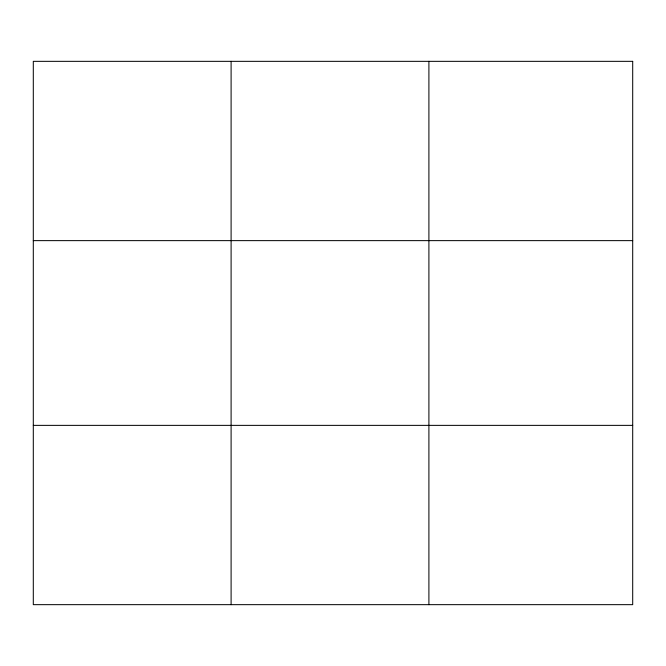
<?xml version="1.0" encoding="UTF-8"?>
<svg xmlns="http://www.w3.org/2000/svg" width="666" height="666" viewBox="0 0 666 666"><rect width="100%" height="100%" fill="white"/><g stroke="black" fill="none" stroke-linecap="round" stroke-linejoin="round"><path stroke-width="1" d="M231.102 61.339L231.102 604.661M428.904 61.339L428.904 604.661M33.3 240.634L632.7 240.634M33.3 425.366L632.7 425.366M632.7 61.339L632.7 604.661L33.3 604.661L33.3 61.339L632.7 61.339"/></g></svg>
